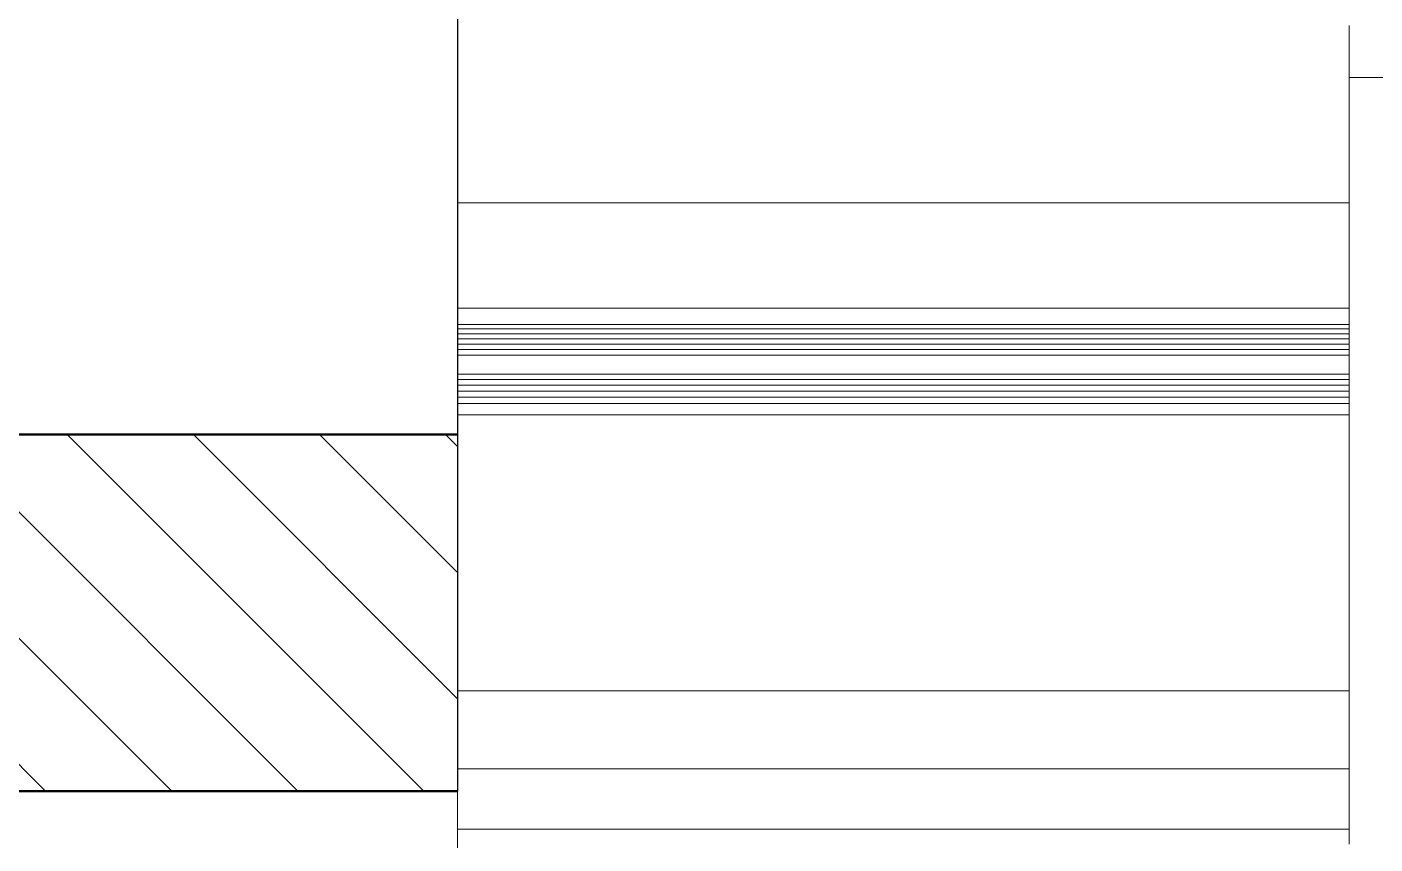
# Model space of a CAD drawing. Header units: millimetres. Extents: x 278858 to 279223, y 218711 to 219074.
# Drawn here: x 279161.72 to 279169.27, y 218966.53 to 218971.11 of the extents above; entities that cross this region are included whole.
import ezdxf

# ---------------------------------------------------------------- set-up
doc = ezdxf.new("R2010")
doc.units = ezdxf.units.MM
doc.header["$LTSCALE"] = 2
for name, color, linetype, lineweight in [('AM_8', 1, 'Continuous', 25), ('AM_9', 251, 'Continuous', 15), ('Visibile (ANSI)', 7, 'Continuous', 50)]:
    doc.layers.add(name, color=color, linetype=linetype, lineweight=lineweight)

msp = doc.modelspace()

# ---------------------------------------------------------------- hatches: boundary and pattern name
at = {"layer": 'AM_8'}
h = msp.add_hatch(dxfattribs=at)
h.set_pattern_fill('_USER', color=256, scale=0.5, angle=135, style=0, pattern_type=0)
h.set_pattern_definition([(135, (-53718.15184, -3713.56276), (-0.3535533906, -0.3535533906), [])])
h.paths.add_polyline_path([(279151.1308, 218980.8284), (279151.1308, 218982.8284), (279148.1308, 218982.8284), (279147.1308, 218982.8284), (279147.1308, 218976.8284), (279147.6308, 218976.3284), (279148.6308, 218976.3284), (279151.1308, 218976.3284)])
h.paths.add_polyline_path([(279151.1308, 218973.3284), (279148.6308, 218973.3284), (279147.6308, 218973.3284), (279147.1308, 218972.8284), (279147.1308, 218966.8284), (279164.1308, 218966.8284), (279164.1308, 218967.1498), (279164.1308, 218967.211), (279164.1308, 218967.2706), (279164.1308, 218967.3287), (279164.1308, 218967.3854), (279164.1308, 218967.4406), (279164.1308, 218967.4943), (279164.1308, 218967.5465), (279164.1308, 218967.5973), (279164.1308, 218967.6466), (279164.1308, 218967.6945), (279164.1308, 218967.741), (279164.1308, 218967.7861), (279164.1308, 218967.8298), (279164.1308, 218967.8721), (279164.1308, 218967.9131), (279164.1308, 218967.9527), (279164.1308, 218967.9909), (279164.1308, 218968.0279), (279164.1308, 218968.0978), (279164.1308, 218968.1627), (279164.1308, 218968.2225), (279164.1308, 218968.2774), (279164.1308, 218968.3276), (279164.1308, 218968.3732), (279164.1308, 218968.4144), (279164.1308, 218968.4512), (279164.1308, 218968.4986), (279164.1308, 218968.5511), (279164.1308, 218968.6074), (279164.1308, 218968.7246), (279164.1308, 218968.8284), (279151.1308, 218968.8284)])

# ---------------------------------------------------------------- linework, layer by layer
msp.add_line((279164.1308, 218982.8284), (279164.1308, 218966.8284))
at = {"layer": 'AM_9'}
for p, q in [((279164.1308, 218971.1036), (279164.1308, 218971.1249)), ((279164.1308, 218971.0894), (279164.1308, 218971.1187)), ((279164.1308, 218971.0894), (279164.1308, 218971.1187)), ((279164.1308, 218971.0813), (279164.1308, 218971.1036)), ((279164.1308, 218971.0582), (279164.1308, 218971.0894)), ((279164.1308, 218971.0582), (279164.1308, 218971.0894)), ((279164.1308, 218971.058), (279164.1308, 218971.0813)), ((279169.1308, 218971.1187), (279169.1308, 218971.0894)), ((279169.1308, 218971.0894), (279169.1308, 218971.0582)), ((279164.1308, 218971.025), (279164.1308, 218971.0582)), ((279164.1308, 218971.025), (279164.1308, 218971.0582)), ((279164.1308, 218971.0335), (279164.1308, 218971.058)), ((279164.1308, 218971.008), (279164.1308, 218971.0335)), ((279164.1308, 218970.9898), (279164.1308, 218971.025)), ((279164.1308, 218970.9898), (279164.1308, 218971.025)), ((279164.1308, 218970.9813), (279164.1308, 218971.008)), ((279169.1308, 218971.0582), (279169.1308, 218971.025)), ((279169.1308, 218971.025), (279169.1308, 218970.9898)), ((279164.1308, 218970.9526), (279164.1308, 218970.9898)), ((279164.1308, 218970.9526), (279164.1308, 218970.9898)), ((279164.1308, 218970.9534), (279164.1308, 218970.9813)), ((279164.1308, 218970.9244), (279164.1308, 218970.9534)), ((279164.1308, 218970.9132), (279164.1308, 218970.9526)), ((279164.1308, 218970.9132), (279164.1308, 218970.9526)), ((279169.1308, 218970.9898), (279169.1308, 218970.9526)), ((279169.1308, 218970.9526), (279169.1308, 218970.9132)), ((279164.1308, 218970.8942), (279164.1308, 218970.9244)), ((279164.1308, 218970.8718), (279164.1308, 218970.9132)), ((279164.1308, 218970.8718), (279164.1308, 218970.9132)), ((279164.1308, 218970.8629), (279164.1308, 218970.8942)), ((279164.1308, 218970.8282), (279164.1308, 218970.8718)), ((279164.1308, 218970.8282), (279164.1308, 218970.8718)), ((279164.1308, 218970.8302), (279164.1308, 218970.8629)), ((279169.1308, 218970.9132), (279169.1308, 218970.8718)), ((279169.1308, 218970.8718), (279169.1308, 218970.8282)), ((279164.1308, 218970.7964), (279164.1308, 218970.8302)), ((279164.1308, 218970.7824), (279164.1308, 218970.8282)), ((279164.1308, 218970.7824), (279164.1308, 218970.8282)), ((279164.1308, 218970.7613), (279164.1308, 218970.7964)), ((279164.1308, 218970.7344), (279164.1308, 218970.7824)), ((279164.1308, 218970.7344), (279164.1308, 218970.7824)), ((279170.1308, 218970.8284), (279169.1308, 218970.8284)), ((279169.1308, 218970.8282), (279169.1308, 218970.7824)), ((279169.1308, 218970.7824), (279169.1308, 218970.7344)), ((279164.1308, 218970.7249), (279164.1308, 218970.7613)), ((279164.1308, 218970.6841), (279164.1308, 218970.7344)), ((279164.1308, 218970.6841), (279164.1308, 218970.7344)), ((279164.1308, 218970.6873), (279164.1308, 218970.7249)), ((279169.1308, 218970.7344), (279169.1308, 218970.6841)), ((279164.1308, 218970.6483), (279164.1308, 218970.6873)), ((279164.1308, 218970.6316), (279164.1308, 218970.6841)), ((279164.1308, 218970.6316), (279164.1308, 218970.6841)), ((279164.1308, 218970.608), (279164.1308, 218970.6483)), ((279164.1308, 218970.5767), (279164.1308, 218970.6316)), ((279164.1308, 218970.5767), (279164.1308, 218970.6316)), ((279169.1308, 218970.6841), (279169.1308, 218970.6316)), ((279169.1308, 218970.6316), (279169.1308, 218970.5767)), ((279164.1308, 218970.5663), (279164.1308, 218970.608)), ((279164.1308, 218970.5196), (279164.1308, 218970.5767)), ((279164.1308, 218970.5196), (279164.1308, 218970.5767)), ((279164.1308, 218970.5234), (279164.1308, 218970.5663)), ((279169.1308, 218970.5767), (279169.1308, 218970.5196)), ((279164.1308, 218970.479), (279164.1308, 218970.5234)), ((279164.1308, 218970.4601), (279164.1308, 218970.5196)), ((279164.1308, 218970.4601), (279164.1308, 218970.5196)), ((279164.1308, 218970.4332), (279164.1308, 218970.479)), ((279169.1308, 218970.5196), (279169.1308, 218970.4601)), ((279164.1308, 218970.3982), (279164.1308, 218970.4601)), ((279164.1308, 218970.3982), (279164.1308, 218970.4601)), ((279164.1308, 218970.3861), (279164.1308, 218970.4332)), ((279169.1308, 218970.4601), (279169.1308, 218970.3982)), ((279164.1308, 218970.3339), (279164.1308, 218970.3982)), ((279164.1308, 218970.3339), (279164.1308, 218970.3982)), ((279164.1308, 218970.3375), (279164.1308, 218970.3861)), ((279164.1308, 218970.2875), (279164.1308, 218970.3375)), ((279164.1308, 218970.2672), (279164.1308, 218970.3339)), ((279164.1308, 218970.2672), (279164.1308, 218970.3339)), ((279169.1308, 218970.3982), (279169.1308, 218970.3339)), ((279169.1308, 218970.3339), (279169.1308, 218970.2672)), ((279164.1308, 218970.2361), (279164.1308, 218970.2875)), ((279164.1308, 218970.198), (279164.1308, 218970.2672)), ((279164.1308, 218970.198), (279164.1308, 218970.2672)), ((279169.1308, 218970.2672), (279169.1308, 218970.198)), ((279164.1308, 218970.2361), (279164.1308, 218969.5348)), ((279164.1308, 218970.1264), (279164.1308, 218970.198)), ((279164.1308, 218970.1264), (279164.1308, 218970.198)), ((279169.1308, 218970.198), (279169.1308, 218970.1264)), ((279164.1308, 218970.1264), (279164.1308, 218969.5362)), ((279164.1308, 218970.1264), (279169.1308, 218970.1264)), ((279164.1308, 218970.1264), (279164.1308, 218969.5362)), ((279169.1308, 218969.5362), (279169.1308, 218970.1264)), ((279164.1308, 218969.4441), (279164.1308, 218969.5362)), ((279164.1308, 218969.5362), (279169.1308, 218969.5362)), ((279164.1308, 218969.4441), (279164.1308, 218969.5362)), ((279164.1308, 218969.5238), (279164.1308, 218969.5348)), ((279164.1308, 218969.5137), (279164.1308, 218969.5238)), ((279164.1308, 218969.5045), (279164.1308, 218969.5137)), ((279164.1308, 218969.4961), (279164.1308, 218969.5045)), ((279164.1308, 218969.4885), (279164.1308, 218969.4961)), ((279169.1308, 218969.5362), (279169.1308, 218969.4441)), ((279164.1308, 218969.4817), (279164.1308, 218969.4885)), ((279164.1308, 218969.4757), (279164.1308, 218969.4817)), ((279164.1308, 218969.4705), (279164.1308, 218969.4757)), ((279164.1308, 218969.4659), (279164.1308, 218969.4705)), ((279164.1308, 218969.4621), (279164.1308, 218969.4659)), ((279164.1308, 218969.4589), (279164.1308, 218969.4621)), ((279164.1308, 218969.4564), (279164.1308, 218969.4589)), ((279164.1308, 218969.4544), (279164.1308, 218969.4564)), ((279164.1308, 218969.4531), (279164.1308, 218969.4544)), ((279164.1308, 218969.4523), (279164.1308, 218969.4531)), ((279164.1308, 218969.4521), (279164.1308, 218969.4523)), ((279164.1308, 218969.4509), (279164.1308, 218969.4521)), ((279164.1308, 218969.4363), (279164.1308, 218969.4509)), ((279164.1308, 218969.419), (279164.1308, 218969.4441)), ((279164.1308, 218969.4441), (279169.1308, 218969.4441)), ((279164.1308, 218969.419), (279164.1308, 218969.4441)), ((279164.1308, 218969.4194), (279164.1308, 218969.4363)), ((279164.1308, 218969.313), (279164.1308, 218969.4194)), ((279164.1308, 218969.3923), (279164.1308, 218969.419)), ((279164.1308, 218969.419), (279169.1308, 218969.419)), ((279164.1308, 218969.3923), (279164.1308, 218969.419)), ((279169.1308, 218969.4441), (279169.1308, 218969.419)), ((279169.1308, 218969.419), (279169.1308, 218969.3923)), ((279164.1308, 218969.3641), (279164.1308, 218969.3923)), ((279164.1308, 218969.3923), (279169.1308, 218969.3923)), ((279164.1308, 218969.3641), (279164.1308, 218969.3923)), ((279164.1308, 218969.3346), (279164.1308, 218969.3641)), ((279164.1308, 218969.3641), (279169.1308, 218969.3641)), ((279164.1308, 218969.3346), (279164.1308, 218969.3641)), ((279169.1308, 218969.3923), (279169.1308, 218969.3641)), ((279169.1308, 218969.3641), (279169.1308, 218969.3346)), ((279164.1308, 218969.3037), (279164.1308, 218969.3346)), ((279164.1308, 218969.3346), (279169.1308, 218969.3346)), ((279164.1308, 218969.3037), (279164.1308, 218969.3346)), ((279164.1308, 218969.2945), (279164.1308, 218969.313)), ((279164.1308, 218969.2716), (279164.1308, 218969.3037)), ((279164.1308, 218969.3037), (279169.1308, 218969.3037)), ((279164.1308, 218969.2716), (279164.1308, 218969.3037)), ((279164.1308, 218969.2945), (279164.1308, 218969.1772)), ((279164.1308, 218969.1659), (279164.1308, 218969.2716)), ((279164.1308, 218969.2716), (279169.1308, 218969.2716)), ((279164.1308, 218969.1659), (279164.1308, 218969.2716)), ((279169.1308, 218969.3346), (279169.1308, 218969.3037)), ((279169.1308, 218969.3037), (279169.1308, 218969.2716)), ((279169.1308, 218969.2716), (279169.1308, 218969.1659)), ((279164.1308, 218969.1556), (279164.1308, 218969.1772)), ((279164.1308, 218969.135), (279164.1308, 218969.1659)), ((279164.1308, 218969.1659), (279169.1308, 218969.1659)), ((279164.1308, 218969.135), (279164.1308, 218969.1659)), ((279164.1308, 218969.0268), (279164.1308, 218969.1556)), ((279164.1308, 218969.1031), (279164.1308, 218969.135)), ((279164.1308, 218969.135), (279169.1308, 218969.135)), ((279164.1308, 218969.1031), (279164.1308, 218969.135)), ((279169.1308, 218969.1659), (279169.1308, 218969.135)), ((279169.1308, 218969.135), (279169.1308, 218969.1031)), ((279164.1308, 218969.0701), (279164.1308, 218969.1031)), ((279164.1308, 218969.1031), (279169.1308, 218969.1031)), ((279164.1308, 218969.0701), (279164.1308, 218969.1031)), ((279164.1308, 218969.0362), (279164.1308, 218969.0701)), ((279164.1308, 218969.0701), (279169.1308, 218969.0701)), ((279164.1308, 218969.0362), (279164.1308, 218969.0701)), ((279169.1308, 218969.1031), (279169.1308, 218969.0701)), ((279169.1308, 218969.0701), (279169.1308, 218969.0362)), ((279164.1308, 218969.0015), (279164.1308, 218969.0362)), ((279164.1308, 218969.0362), (279169.1308, 218969.0362)), ((279164.1308, 218969.0015), (279164.1308, 218969.0362)), ((279164.1308, 218969.0049), (279164.1308, 218969.0268)), ((279164.1308, 218968.9812), (279164.1308, 218969.0049)), ((279164.1308, 218968.937), (279164.1308, 218969.0015)), ((279164.1308, 218969.0015), (279169.1308, 218969.0015)), ((279164.1308, 218968.937), (279164.1308, 218969.0015)), ((279164.1308, 218968.8315), (279164.1308, 218968.9812)), ((279169.1308, 218969.0362), (279169.1308, 218969.0015)), ((279169.1308, 218969.0015), (279169.1308, 218968.937)), ((279164.1308, 218968.9345), (279164.1308, 218968.937)), ((279164.1308, 218968.937), (279169.1308, 218968.937)), ((279164.1308, 218968.9345), (279164.1308, 218968.937)), ((279164.1308, 218968.9305), (279164.1308, 218968.9345)), ((279164.1308, 218968.9305), (279164.1308, 218968.9345)), ((279164.1308, 218968.9249), (279164.1308, 218968.9305)), ((279164.1308, 218968.9249), (279164.1308, 218968.9305)), ((279164.1308, 218968.9176), (279164.1308, 218968.9249)), ((279164.1308, 218968.9176), (279164.1308, 218968.9249)), ((279164.1308, 218968.9086), (279164.1308, 218968.9176)), ((279164.1308, 218968.9086), (279164.1308, 218968.9176)), ((279164.1308, 218968.898), (279164.1308, 218968.9086)), ((279164.1308, 218968.898), (279164.1308, 218968.9086)), ((279164.1308, 218968.8855), (279164.1308, 218968.898)), ((279164.1308, 218968.8855), (279164.1308, 218968.898)), ((279169.1308, 218968.937), (279169.1308, 218968.9345)), ((279169.1308, 218968.9345), (279169.1308, 218968.9305)), ((279169.1308, 218968.9305), (279169.1308, 218968.9249)), ((279169.1308, 218968.9249), (279169.1308, 218968.9176)), ((279169.1308, 218968.9176), (279169.1308, 218968.9086)), ((279169.1308, 218968.9086), (279169.1308, 218968.898)), ((279169.1308, 218968.898), (279169.1308, 218968.8855)), ((279164.1308, 218968.8284), (279154.1308, 218968.8284)), ((279164.1308, 218968.8284), (279154.1308, 218968.8284)), ((279164.1308, 218968.8713), (279164.1308, 218968.8855)), ((279164.1308, 218968.8713), (279164.1308, 218968.8855)), ((279164.1308, 218968.8552), (279164.1308, 218968.8713)), ((279164.1308, 218968.8552), (279164.1308, 218968.8713)), ((279164.1308, 218968.8373), (279164.1308, 218968.8552)), ((279164.1308, 218968.8373), (279164.1308, 218968.8552)), ((279164.1308, 218968.8174), (279164.1308, 218968.8373)), ((279164.1308, 218968.8174), (279164.1308, 218968.8373)), ((279164.1308, 218968.8068), (279164.1308, 218968.8315)), ((279164.1308, 218968.7956), (279164.1308, 218968.8174)), ((279164.1308, 218968.7956), (279164.1308, 218968.8174)), ((279169.1308, 218968.8855), (279169.1308, 218968.8713)), ((279169.1308, 218968.8713), (279169.1308, 218968.8552)), ((279169.1308, 218968.8552), (279169.1308, 218968.8373)), ((279169.1308, 218968.8373), (279169.1308, 218968.8174)), ((279169.1308, 218968.8174), (279169.1308, 218968.7956)), ((279164.1308, 218968.7806), (279164.1308, 218968.8068)), ((279164.1308, 218968.7719), (279164.1308, 218968.7956)), ((279164.1308, 218968.7719), (279164.1308, 218968.7956)), ((279164.1308, 218968.7531), (279164.1308, 218968.7806)), ((279164.1308, 218968.7461), (279164.1308, 218968.7719)), ((279164.1308, 218968.7461), (279164.1308, 218968.7719)), ((279164.1308, 218968.7246), (279164.1308, 218968.7531)), ((279164.1308, 218968.7183), (279164.1308, 218968.7461)), ((279164.1308, 218968.7183), (279164.1308, 218968.7461)), ((279169.1308, 218968.7956), (279169.1308, 218968.7719)), ((279169.1308, 218968.7719), (279169.1308, 218968.7461)), ((279169.1308, 218968.7461), (279169.1308, 218968.7183)), ((279164.1308, 218968.6343), (279164.1308, 218968.7246)), ((279164.1308, 218968.6884), (279164.1308, 218968.7183)), ((279164.1308, 218968.6884), (279164.1308, 218968.7183)), ((279164.1308, 218968.6565), (279164.1308, 218968.6884)), ((279164.1308, 218968.6565), (279164.1308, 218968.6884)), ((279169.1308, 218968.7183), (279169.1308, 218968.6884)), ((279169.1308, 218968.6884), (279169.1308, 218968.6565)), ((279164.1308, 218968.6224), (279164.1308, 218968.6565)), ((279164.1308, 218968.6224), (279164.1308, 218968.6565)), ((279164.1308, 218968.6074), (279164.1308, 218968.6343)), ((279164.1308, 218968.5862), (279164.1308, 218968.6224)), ((279164.1308, 218968.5862), (279164.1308, 218968.6224)), ((279164.1308, 218968.5796), (279164.1308, 218968.6074)), ((279164.1308, 218968.5479), (279164.1308, 218968.5862)), ((279164.1308, 218968.5479), (279164.1308, 218968.5862)), ((279169.1308, 218968.6565), (279169.1308, 218968.6224)), ((279169.1308, 218968.6224), (279169.1308, 218968.5862)), ((279169.1308, 218968.5862), (279169.1308, 218968.5479)), ((279164.1308, 218968.5511), (279164.1308, 218968.5796)), ((279164.1308, 218968.5253), (279164.1308, 218968.5511)), ((279164.1308, 218968.5074), (279164.1308, 218968.5479)), ((279164.1308, 218968.5074), (279164.1308, 218968.5479)), ((279164.1308, 218968.5125), (279164.1308, 218968.5253)), ((279164.1308, 218968.4986), (279164.1308, 218968.5125)), ((279169.1308, 218968.5479), (279169.1308, 218968.5074)), ((279164.1308, 218968.4647), (279164.1308, 218968.5074)), ((279164.1308, 218968.4647), (279164.1308, 218968.5074)), ((279164.1308, 218968.4838), (279164.1308, 218968.4986)), ((279164.1308, 218968.468), (279164.1308, 218968.4838)), ((279164.1308, 218968.4512), (279164.1308, 218968.468)), ((279164.1308, 218968.4197), (279164.1308, 218968.4647)), ((279164.1308, 218968.4197), (279164.1308, 218968.4647)), ((279164.1308, 218968.4333), (279164.1308, 218968.4512)), ((279164.1308, 218968.4144), (279164.1308, 218968.4333)), ((279169.1308, 218968.5074), (279169.1308, 218968.4647)), ((279169.1308, 218968.4647), (279169.1308, 218968.4197)), ((279164.1308, 218968.3726), (279164.1308, 218968.4197)), ((279164.1308, 218968.3726), (279164.1308, 218968.4197)), ((279164.1308, 218968.3943), (279164.1308, 218968.4144)), ((279164.1308, 218968.3732), (279164.1308, 218968.3943)), ((279164.1308, 218968.351), (279164.1308, 218968.3732)), ((279164.1308, 218968.3232), (279164.1308, 218968.3726)), ((279164.1308, 218968.3232), (279164.1308, 218968.3726)), ((279169.1308, 218968.4197), (279169.1308, 218968.3726)), ((279169.1308, 218968.3726), (279169.1308, 218968.3232)), ((279164.1308, 218968.3276), (279164.1308, 218968.351)), ((279164.1308, 218968.3031), (279164.1308, 218968.3276)), ((279164.1308, 218968.2715), (279164.1308, 218968.3232)), ((279164.1308, 218968.2715), (279164.1308, 218968.3232)), ((279164.1308, 218968.2774), (279164.1308, 218968.3031)), ((279169.1308, 218968.3232), (279169.1308, 218968.2715)), ((279164.1308, 218968.2506), (279164.1308, 218968.2774)), ((279164.1308, 218968.2176), (279164.1308, 218968.2715)), ((279164.1308, 218968.2176), (279164.1308, 218968.2715)), ((279164.1308, 218968.2225), (279164.1308, 218968.2506)), ((279164.1308, 218968.1932), (279164.1308, 218968.2225)), ((279164.1308, 218968.1614), (279164.1308, 218968.2176)), ((279164.1308, 218968.1614), (279164.1308, 218968.2176)), ((279169.1308, 218968.2715), (279169.1308, 218968.2176)), ((279169.1308, 218968.2176), (279169.1308, 218968.1614)), ((279164.1308, 218968.1627), (279164.1308, 218968.1932)), ((279164.1308, 218968.1309), (279164.1308, 218968.1627)), ((279164.1308, 218968.1029), (279164.1308, 218968.1614)), ((279164.1308, 218968.1029), (279164.1308, 218968.1614)), ((279169.1308, 218968.1614), (279169.1308, 218968.1029)), ((279164.1308, 218968.0978), (279164.1308, 218968.1309)), ((279164.1308, 218968.0421), (279164.1308, 218968.1029)), ((279164.1308, 218968.0421), (279164.1308, 218968.1029)), ((279164.1308, 218968.0635), (279164.1308, 218968.0978)), ((279164.1308, 218968.0279), (279164.1308, 218968.0635)), ((279169.1308, 218968.1029), (279169.1308, 218968.0421)), ((279164.1308, 218967.9791), (279164.1308, 218968.0421)), ((279164.1308, 218967.9791), (279164.1308, 218968.0421)), ((279164.1308, 218967.9909), (279164.1308, 218968.0279)), ((279164.1308, 218967.9527), (279164.1308, 218967.9909)), ((279169.1308, 218968.0421), (279169.1308, 218967.9791)), ((279164.1308, 218967.9137), (279164.1308, 218967.9791)), ((279164.1308, 218967.9137), (279164.1308, 218967.9791)), ((279164.1308, 218967.9131), (279164.1308, 218967.9527)), ((279164.1308, 218967.846), (279164.1308, 218967.9137)), ((279164.1308, 218967.846), (279164.1308, 218967.9137)), ((279164.1308, 218967.8721), (279164.1308, 218967.9131)), ((279169.1308, 218967.9791), (279169.1308, 218967.9137)), ((279169.1308, 218967.9137), (279169.1308, 218967.846)), ((279164.1308, 218967.8298), (279164.1308, 218967.8721)), ((279164.1308, 218967.776), (279164.1308, 218967.846)), ((279164.1308, 218967.776), (279164.1308, 218967.846)), ((279164.1308, 218967.7861), (279164.1308, 218967.8298)), ((279169.1308, 218967.846), (279169.1308, 218967.776)), ((279164.1308, 218967.741), (279164.1308, 218967.7861)), ((279164.1308, 218967.7037), (279164.1308, 218967.776)), ((279164.1308, 218967.7037), (279164.1308, 218967.776)), ((279169.1308, 218967.776), (279169.1308, 218967.7037)), ((279164.1308, 218967.6945), (279164.1308, 218967.741)), ((279164.1308, 218967.6291), (279164.1308, 218967.7037)), ((279164.1308, 218967.6291), (279164.1308, 218967.7037)), ((279164.1308, 218967.6466), (279164.1308, 218967.6945)), ((279169.1308, 218967.7037), (279169.1308, 218967.6291)), ((279164.1308, 218967.5973), (279164.1308, 218967.6466)), ((279164.1308, 218967.5522), (279164.1308, 218967.6291)), ((279164.1308, 218967.5522), (279164.1308, 218967.6291)), ((279169.1308, 218967.6291), (279169.1308, 218967.5522)), ((279164.1308, 218967.5465), (279164.1308, 218967.5973)), ((279164.1308, 218967.473), (279164.1308, 218967.5522)), ((279164.1308, 218967.473), (279164.1308, 218967.5522)), ((279164.1308, 218967.4943), (279164.1308, 218967.5465)), ((279169.1308, 218967.5522), (279169.1308, 218967.473)), ((279164.1308, 218967.4406), (279164.1308, 218967.4943)), ((279164.1308, 218967.3915), (279164.1308, 218967.473)), ((279164.1308, 218967.3915), (279164.1308, 218967.473)), ((279169.1308, 218967.473), (279169.1308, 218967.3915)), ((279164.1308, 218967.3854), (279164.1308, 218967.4406)), ((279164.1308, 218967.3915), (279164.1308, 218966.9534)), ((279164.1308, 218967.3915), (279169.1308, 218967.3915)), ((279164.1308, 218967.3915), (279164.1308, 218966.9534)), ((279164.1308, 218967.3287), (279164.1308, 218967.3854)), ((279169.1308, 218966.9534), (279169.1308, 218967.3915)), ((279164.1308, 218967.2706), (279164.1308, 218967.3287)), ((279164.1308, 218967.211), (279164.1308, 218967.2706)), ((279164.1308, 218967.1498), (279164.1308, 218967.211)), ((279164.1308, 218967.1498), (279164.1308, 218966.5112)), ((279164.1308, 218966.9221), (279164.1308, 218966.9534)), ((279164.1308, 218966.9534), (279169.1308, 218966.9534)), ((279164.1308, 218966.9221), (279164.1308, 218966.9534)), ((279164.1308, 218966.8858), (279164.1308, 218966.9221)), ((279164.1308, 218966.8858), (279164.1308, 218966.9221)), ((279169.1308, 218966.9534), (279169.1308, 218966.9221)), ((279169.1308, 218966.9221), (279169.1308, 218966.8858)), ((279164.1308, 218966.8473), (279164.1308, 218966.8858)), ((279164.1308, 218966.8473), (279164.1308, 218966.8858)), ((279164.1308, 218966.8067), (279164.1308, 218966.8473)), ((279164.1308, 218966.8067), (279164.1308, 218966.8473)), ((279169.1308, 218966.8858), (279169.1308, 218966.8473)), ((279169.1308, 218966.8473), (279169.1308, 218966.8067)), ((279164.1308, 218966.7639), (279164.1308, 218966.8067)), ((279164.1308, 218966.7639), (279164.1308, 218966.8067)), ((279169.1308, 218966.8067), (279169.1308, 218966.7639)), ((279164.1308, 218966.719), (279164.1308, 218966.7639)), ((279164.1308, 218966.719), (279164.1308, 218966.7639)), ((279164.1308, 218966.6719), (279164.1308, 218966.719)), ((279164.1308, 218966.6719), (279164.1308, 218966.719)), ((279169.1308, 218966.7639), (279169.1308, 218966.719)), ((279169.1308, 218966.719), (279169.1308, 218966.6719)), ((279164.1308, 218966.6227), (279164.1308, 218966.6719)), ((279164.1308, 218966.6227), (279164.1308, 218966.6719)), ((279164.1308, 218966.6166), (279164.1308, 218966.6227)), ((279164.1308, 218966.5713), (279164.1308, 218966.6227)), ((279169.1308, 218966.6719), (279169.1308, 218966.6227)), ((279169.1308, 218966.6227), (279169.1308, 218966.6166)), ((279164.1308, 218966.6166), (279164.1308, 218966.5326)), ((279164.1308, 218966.6166), (279169.1308, 218966.6166)), ((279164.1308, 218966.5178), (279164.1308, 218966.5713)), ((279169.1308, 218966.5326), (279169.1308, 218966.6166))]:
    msp.add_line(p, q, dxfattribs=at)
at = {"layer": 'Visibile (ANSI)'}
for p, q in [((279164.1308, 218968.8284), (279151.1308, 218968.8284)), ((279164.1308, 218966.8284), (279147.1308, 218966.8284))]:
    msp.add_line(p, q, dxfattribs=at)

doc.saveas('drawing.dxf')
